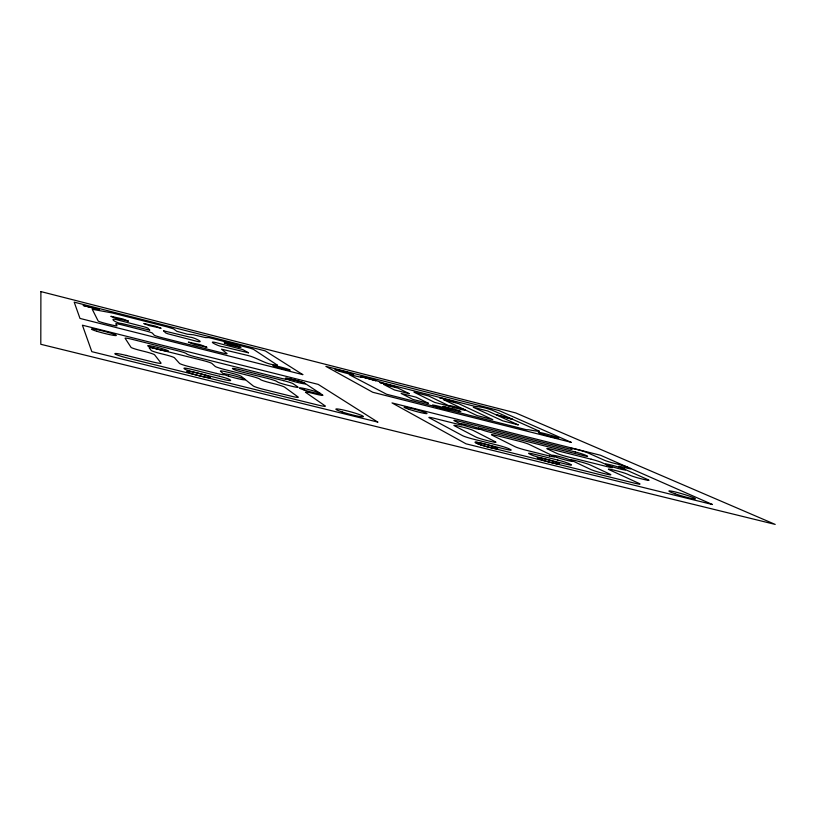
<?xml version="1.0" encoding="UTF-8"?>
<svg xmlns="http://www.w3.org/2000/svg" width="816" height="816" viewBox="0 0 816 816"><rect width="100%" height="100%" fill="white"/><g stroke="black" fill="none" stroke-linecap="round" stroke-linejoin="round"><path stroke-width="1.22" d="M126.276 355.429L152.47 361.896A9.772 0.857 14.4 0 0 161.078 363.13L154.581 354.776A9.251 0.775 14.5 0 0 144.962 351.594L140.515 350.492A9.139 0.755 14.4 0 1 131.009 347.341L125.093 338.232A8.548 0.653 14.5 0 1 132.784 339.487L177.531 350.707A8.425 0.643 14.6 0 1 186.476 353.614L186.925 354.062A8.415 0.643 14.7 0 0 195.983 357.01L279.919 378.022A8.221 0.632 15 0 0 286.263 378.95L285.518 378.43A8.17 0.622 15 0 1 291.761 379.338L295.606 380.307A8.16 0.622 15 0 1 304.858 383.275L322.738 395.087A8.711 0.704 15.1 0 1 316.312 394.24L312.171 393.21A8.833 0.724 15.1 0 0 305.592 392.343L325.186 405.929A9.517 0.847 15.1 0 1 318.169 405.093L127.786 358.122A12.515 1.122 14.3 0 1 114.852 353.746A12.515 1.122 14.3 0 1 126.664 355.521M373.932 379.807L361.202 376.727L376.033 380.786L363.181 376.91L360.682 376.502L361.774 377.257L360.896 377.206L349.279 374.677L386.662 394.281L526.33 429.706C530.492 429.573 532.675 431.001 539.427 431.256L492.109 410.152C483.878 407.153 479.104 406.756 475.187 406.439L383.622 383.122L375.105 380.215M374.003 379.899L374.677 380.134M629.983 468.221A8.078 0.571 16.1 0 1 626.443 467.996L622.934 467.119A8.18 0.581 16.1 0 0 619.324 466.895L648.159 479.757A8.639 0.643 16.2 0 1 644.528 479.604L640.805 478.686A8.639 0.643 16.2 0 1 629.626 475.147L627.79 474.32A8.619 0.643 16.1 0 0 616.753 470.842L613.04 469.914A8.619 0.643 16.1 0 0 609.154 469.69L639.122 483.449A9.129 0.724 16.2 0 1 635.205 483.327L488.376 447.097A9.251 0.785 15.8 0 1 476.942 443.404L475.463 442.598A9.211 0.775 15.8 0 1 480.828 443.078L505.573 449.198A9.058 0.745 15.8 0 0 510.622 449.606L509.062 448.81A9.027 0.745 15.8 0 0 497.903 445.23L473.525 439.192A8.925 0.734 15.7 0 1 462.539 435.652L429.206 417.731A8.201 0.622 15.5 0 1 434.357 418.343L456.725 423.932A8.078 0.602 15.6 0 0 461.611 424.493L454.216 420.699A7.915 0.581 15.6 0 1 459 421.27L567.691 448.514A7.721 0.53 15.9 0 0 571.537 448.882A9.639 0.663 15.9 0 1 576.269 449.32A9.639 0.663 15.9 0 1 588.479 453.135L604.268 460.183A7.946 0.551 16 0 0 614.489 463.376L617.957 464.243A8.048 0.561 16.1 0 1 628.269 467.466M40.892 291.587L40.8 344.291L775.2 524.413L515.773 412.947L40.892 291.587M83.314 305.5L99.297 309.641L83.314 305.5M277.154 365.007C266.475 365.078 258.06 358.04 248.156 355.541L221.493 349.187L227.032 353.583A7.517 0.52 14.8 0 1 220.85 352.563L162.272 337.773A7.65 0.53 14.6 0 1 154.214 335.182L152.337 333.091A7.558 0.51 14.6 0 0 144.483 330.582L122.635 325.054A7.609 0.52 14.5 0 0 115.729 323.83L116.994 325.788A7.772 0.541 14.5 0 1 109.874 324.544L106.09 323.585A7.783 0.541 14.4 0 1 98.175 321.025L92.249 309.274L112.577 313.018L167.219 326.93L173.533 328.868L176.786 331.276L187.374 334.223L193.361 334.774L205.52 337.589L208.886 337.589L250.328 348.208L253.49 349.34L277.154 365.007M450.197 406.378L434.602 402.38L413.957 392.159L428.757 396.005L450.197 406.378M439.61 397.718L455.032 402.002L439.651 397.688M443.037 406.439L449.789 409.03L460.867 411.57L454.043 408.969L443.108 406.419M443.812 399.758L477.023 415.568L492.813 419.648L458.714 403.665L443.873 399.738M163.669 330.878L165.709 332.948L167.953 333.815L194.116 340.609C207.947 344.505 194.269 337.283 190.159 337.202L163.72 330.857M160.895 328.195L149.359 325.655L143.81 323.513L155.295 326.074L160.895 328.195M428.492 403.339L413.029 399.473L401.166 393.455L416.191 397.219L428.492 403.339M512.213 419.21L496.403 414.803L512.203 419.24M248.482 352.787L222.646 346.637C218.953 346.637 204.479 339.425 218.045 343.148L242.801 349.585L248.482 352.787M149.665 330.123L121.523 323.462C115.668 323.207 106.743 316.465 119.391 320.423L145.666 327.247L147.839 328.093L149.665 330.123M240.761 347.443L229.592 344.933L224.145 342.832L235.243 345.352L240.751 347.463M518.191 424.84L502.656 420.801L473.29 407.296L487.774 411.019L518.17 424.871M409.173 393.649L394.414 389.946L383.724 384.469L398.035 388.11L409.173 393.649M128.306 321.055L116.8 318.556L110.854 316.322L122.818 318.954L128.275 321.086M395.536 386.825L379.93 382.551L395.505 386.855M206.785 347.208L194.698 344.576L188.384 342.128L200.42 344.76L206.785 347.208M377.777 422.086L91.82 351.665L82.406 325.196L318.209 384.387L377.777 422.086M712.388 504.502L466.058 443.833L392.017 402.92L600.545 455.267L712.388 504.502M579.411 461.56L575.637 460.622A8.639 0.663 16 0 0 571.414 460.326L590.498 469.373A8.986 0.704 16.1 0 0 602.004 473.035L605.941 474.004A8.976 0.704 16.1 0 0 610.042 474.208L590.356 465.028A8.639 0.663 16 0 0 579.411 461.56M216.444 373.402L189.526 366.721A9.323 0.796 14.6 0 1 179.52 363.416L174.471 357.785A9.037 0.745 14.5 0 0 164.954 354.644L160.63 353.573A8.925 0.724 14.5 0 1 151.215 350.472L149.093 347.728A8.762 0.694 14.5 0 1 156.805 348.952L202.562 360.386A8.639 0.683 14.7 0 1 211.874 363.416L215.2 366.425A8.762 0.704 14.8 0 0 224.788 369.566L250.002 375.85A8.813 0.724 14.9 0 1 259.763 379.032L260.477 379.583A8.803 0.724 14.9 0 0 270.361 382.806L274.574 383.857A8.915 0.734 14.9 0 1 284.58 387.121L298.146 397.045A9.404 0.826 15 0 1 290.986 396.148L263.792 389.426A9.466 0.836 14.9 0 1 253.215 385.937L241.281 376.349A9.017 0.755 14.8 0 0 231.407 373.116L227.837 372.229A9.017 0.755 14.8 0 0 220.432 371.158L224.104 374.483A9.251 0.785 14.7 0 1 216.444 373.402M490.487 441.395L486.499 440.405A8.762 0.704 15.7 0 1 475.677 436.937L454.277 425.707A8.313 0.632 15.6 0 1 459.306 426.268L463.07 427.207A8.303 0.632 15.6 0 1 473.209 430.43L495.485 441.854A8.752 0.704 15.7 0 1 490.487 441.395M549.464 456.022L526.055 450.218A8.721 0.683 15.9 0 1 515.131 446.729L491.987 435.122A8.272 0.622 15.7 0 1 496.679 435.601L518.813 441.13A8.252 0.612 15.8 0 1 529.084 444.373L553.931 456.358A8.701 0.683 15.9 0 1 549.464 456.022M219.514 376.278L192.137 369.505A9.608 0.847 14.6 0 0 183.947 368.342L184.457 368.914A9.649 0.847 14.6 0 0 194.84 372.371L222.697 379.267A9.568 0.847 14.7 0 0 230.561 380.317L229.898 379.715A9.537 0.836 14.7 0 0 219.514 376.278M557.756 460.051L534.001 454.165A8.996 0.724 15.9 0 0 529.227 453.798L530.849 454.614A9.027 0.734 15.9 0 0 542.212 458.255L566.314 464.212A9.007 0.724 16 0 0 570.792 464.488L569.058 463.651A8.976 0.714 16 0 0 557.756 460.051M575.28 451.972L483.286 428.941A8.017 0.592 15.7 0 0 478.625 428.42L479.93 429.073A8.038 0.592 15.7 0 0 489.875 432.225L583.083 455.522A7.966 0.561 16 0 0 586.918 455.838L585.337 455.124A7.946 0.561 16 0 0 575.28 451.972M283.642 380.654L239.374 369.587A8.548 0.673 14.8 0 0 232.448 368.567L233.06 369.067A8.578 0.683 14.8 0 0 242.546 372.157L267.158 378.298A8.629 0.694 14.9 0 1 276.797 381.429L277.552 381.98A8.619 0.694 15 0 0 287.324 385.152L291.445 386.182A8.619 0.694 15 0 0 297.993 387.08L293.168 383.734A8.456 0.663 15 0 0 283.642 380.654M591.131 459.184L551.636 449.32A8.221 0.602 15.9 0 0 547.424 448.953L556.757 453.37A8.384 0.632 16 0 0 567.395 456.736L607.951 466.834A8.364 0.612 16.1 0 0 611.765 467.078L601.555 462.458A8.201 0.592 16 0 0 591.131 459.184M302.767 374.615L79.988 318.424L74.195 302.144L265.312 350.911L302.767 374.615M571.108 442.303L372.749 392.272L325.859 366.353L498.851 410.499L571.108 442.303M480.44 444.689A11.536 0.979 15.8 0 0 497.74 448.769A11.536 0.979 15.8 0 0 481.817 443.323A11.536 0.979 15.8 0 0 480.44 444.689M610.256 466.12A10.343 0.745 16.1 0 0 625.525 469.873A10.343 0.745 16.1 0 0 611.011 464.987A10.343 0.745 16.1 0 0 610.256 466.12M289.976 380.287A10.22 0.775 15 0 0 305.429 383.816A10.22 0.775 15 0 0 291.363 379.267A10.22 0.775 15 0 0 289.976 380.287M436.397 406.756A8.935 0.592 15.5 0 0 449.585 409.897A8.935 0.592 15.5 0 0 436.958 405.848A8.935 0.592 15.5 0 0 436.397 406.756M452.839 407.174A8.548 0.541 15.5 0 0 465.365 410.173A8.548 0.541 15.5 0 0 453.196 406.307A8.548 0.541 15.5 0 0 452.839 407.174M304.042 389.966A10.792 0.867 15.1 0 0 320.26 393.618A10.792 0.867 15.1 0 0 305.286 388.742A10.792 0.867 15.1 0 0 304.042 389.966M191.801 373.626A12.24 1.102 14.6 0 0 210.375 377.584A12.24 1.102 14.6 0 0 193.535 372.106A12.24 1.102 14.6 0 0 191.801 373.626M152.337 347.657A10.792 0.847 14.5 0 0 168.402 351.104A10.792 0.847 14.5 0 0 153.163 346.372A10.792 0.847 14.5 0 0 152.337 347.657M464.661 425.585A10.057 0.745 15.6 0 0 479.849 429.247A10.057 0.745 15.6 0 0 466.089 424.646A10.057 0.745 15.6 0 0 464.661 425.585M542.079 459.847A11.455 0.938 16 0 0 559.439 464.069A11.455 0.938 16 0 0 543.884 458.663A11.455 0.938 16 0 0 542.079 459.847M556.767 457.378A10.832 0.836 16 0 0 573.107 461.387A10.832 0.836 16 0 0 558.287 456.307A10.832 0.836 16 0 0 556.767 457.378M277.124 367.261A8.925 0.612 15 0 0 290.21 370.219A8.925 0.612 15 0 0 277.44 366.241A8.925 0.612 15 0 0 277.124 367.261M228.46 376.105A11.22 0.949 14.8 0 0 245.259 379.736A11.22 0.949 14.8 0 0 229.541 374.687A11.22 0.949 14.8 0 0 228.46 376.105M543.191 434.418A10.659 0.683 15.8 0 0 558.787 438.223A10.659 0.683 15.8 0 0 543.609 433.316A10.659 0.683 15.8 0 0 543.191 434.418M339.354 371.239A9.608 0.571 15.2 0 0 353.583 374.615A9.608 0.571 15.2 0 0 340.037 370.393A9.608 0.571 15.2 0 0 339.354 371.239M674.852 493.711A13.78 1.061 16.4 0 0 695.354 498.851A13.78 1.061 16.4 0 0 676.27 492.211A13.78 1.061 16.4 0 0 674.852 493.711M409.265 409.418A11.883 0.877 15.4 0 0 426.972 413.569A11.883 0.877 15.4 0 0 410.377 408.153A11.883 0.877 15.4 0 0 409.265 409.418M342.322 412.019A14.29 1.275 15.2 0 0 363.406 416.639A14.29 1.275 15.2 0 0 343.159 409.958A14.29 1.275 15.2 0 0 342.322 412.019M96.727 331.255A12.872 0.979 14.4 0 0 116.29 335.498A12.872 0.979 14.4 0 0 98.583 329.99A12.872 0.979 14.4 0 0 96.727 331.255"/></g></svg>
